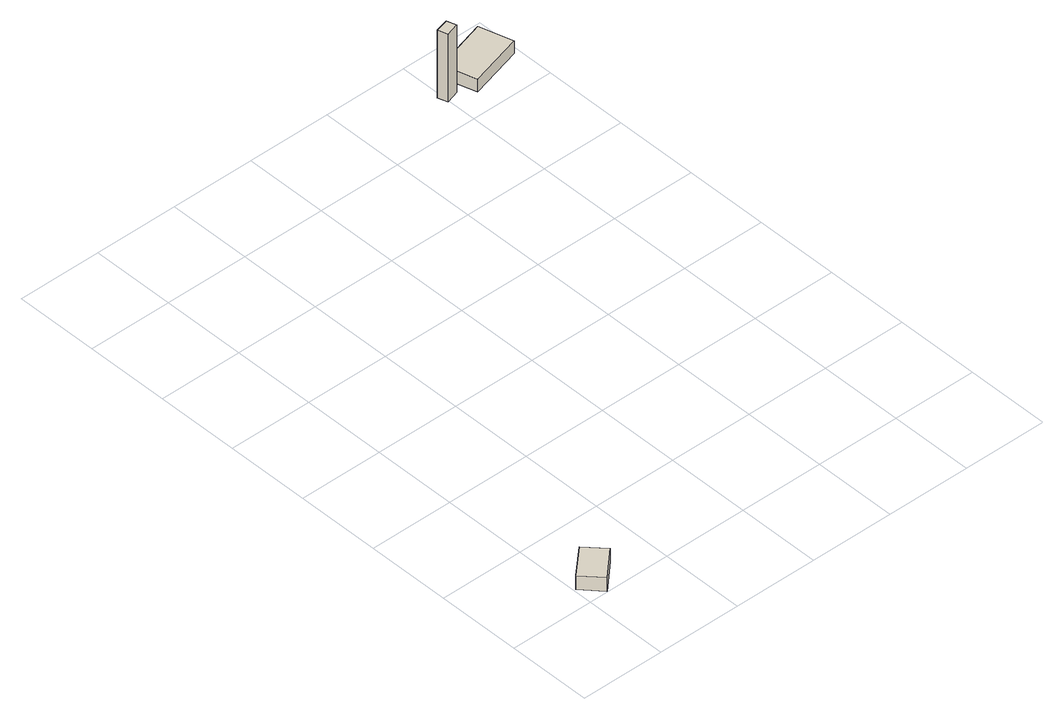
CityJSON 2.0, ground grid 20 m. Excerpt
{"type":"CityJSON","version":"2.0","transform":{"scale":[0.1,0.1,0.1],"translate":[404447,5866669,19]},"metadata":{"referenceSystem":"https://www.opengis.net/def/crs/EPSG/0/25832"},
"CityObjects":{
"building1":{"type":"Building","attributes":{"Gemeindeschluessel":"03454005","AbsoluteHoehe":"19.931","MittlereTraufHoehe":"22.785","Firsthoehe":"23.975","function":"31001_2000","roofType":"3100","measuredHeight":4.04},"address":[{"country":"Germany","locality":"Börger"}],"geometry":[{"type":"MultiSurface","lod":"1","boundaries":[[[0,1,2,3]],[[4,5,6,7]],[[4,7,3,2]],[[5,4,2,1]],[[6,5,1,0]],[[7,6,0,3]]]}]},
"building2":{"type":"Building","attributes":{"Gemeindeschluessel":"03454005","AbsoluteHoehe":"20.572","MittlereTraufHoehe":"37.792","Firsthoehe":"37.792","function":"31001_2000","roofType":"1000","measuredHeight":17.22},"address":[{"country":"Germany","locality":"Börger"}],"geometry":[{"type":"MultiSurface","lod":"1","boundaries":[[[8,9,10,11]],[[12,13,14,15]],[[12,15,11,10]],[[13,12,10,9]],[[14,13,9,8]],[[15,14,8,11]]]}]},
"building3":{"type":"Building","attributes":{"Gemeindeschluessel":"03454005","AbsoluteHoehe":"20.616","MittlereTraufHoehe":"23.397","Firsthoehe":"24.204","function":"31001_2000","roofType":"3100","measuredHeight":3.59},"address":[{"country":"Germany","locality":"Börger"}],"geometry":[{"type":"MultiSurface","lod":"1","boundaries":[[[16,17,18,19]],[[20,21,22,23]],[[20,23,19,18]],[[21,20,18,17]],[[22,21,17,16]],[[23,22,16,19]]]}]}
},
"vertices":[
[68,105,44],[5,47,44],[46,2,44],[109,61,44],[46,2,9],[5,47,9],[68,105,9],[109,61,9],
[785,1287,188],[792,1264,188],[823,1273,188],[816,1295,188],[823,1273,16],[792,1264,16],[785,1287,16],[816,1295,16],
[960,1362,48],[831,1325,48],[854,1247,48],[983,1283,48],[854,1247,16],[831,1325,16],[960,1362,16],[983,1283,16]
]}
